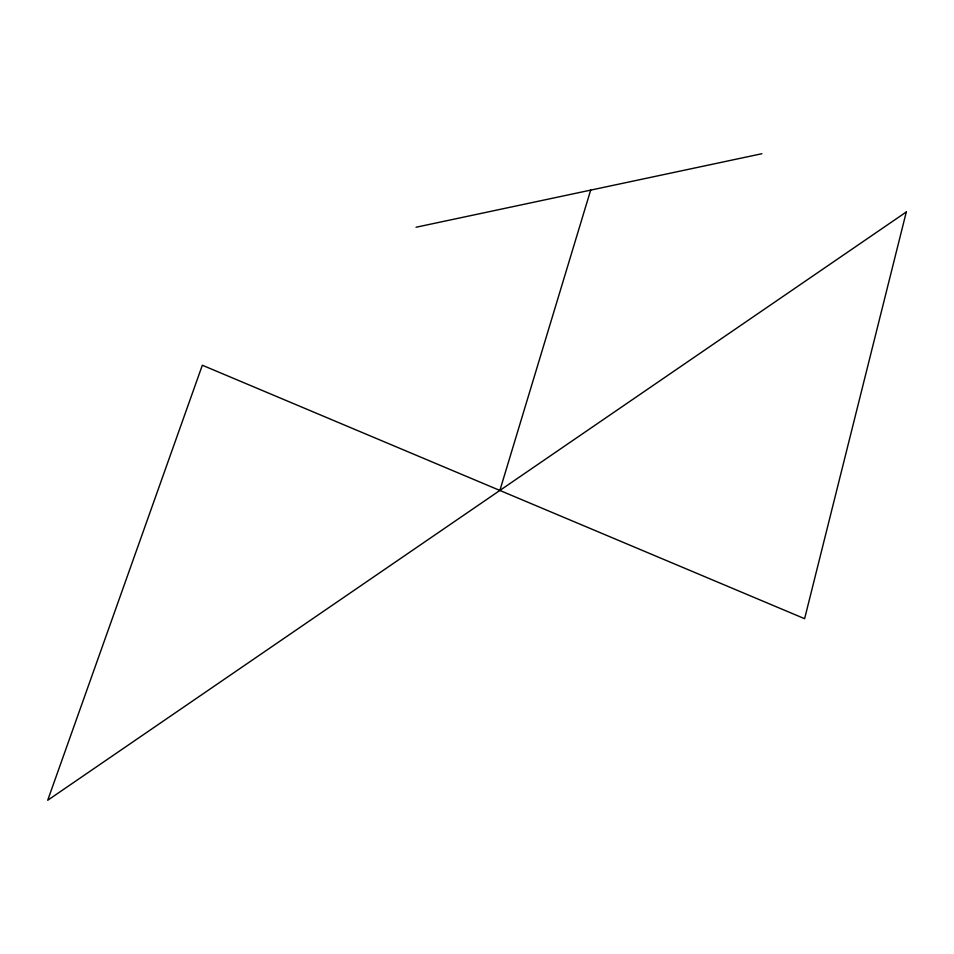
<?xml version="1.0" encoding="UTF-8"?>
<svg xmlns="http://www.w3.org/2000/svg" width="954" height="954" viewBox="0 0 954 954"><rect width="100%" height="100%" fill="white"/><g stroke="black" fill="none" stroke-linecap="round" stroke-linejoin="round"><path stroke-width="1.43" d="M499.872 490.451L590.669 190.12M416.051 227.243L761.876 153.725M906.3 211.967L804.616 618.693L202.331 365.239L47.7 800.275L906.3 211.967"/></g></svg>
